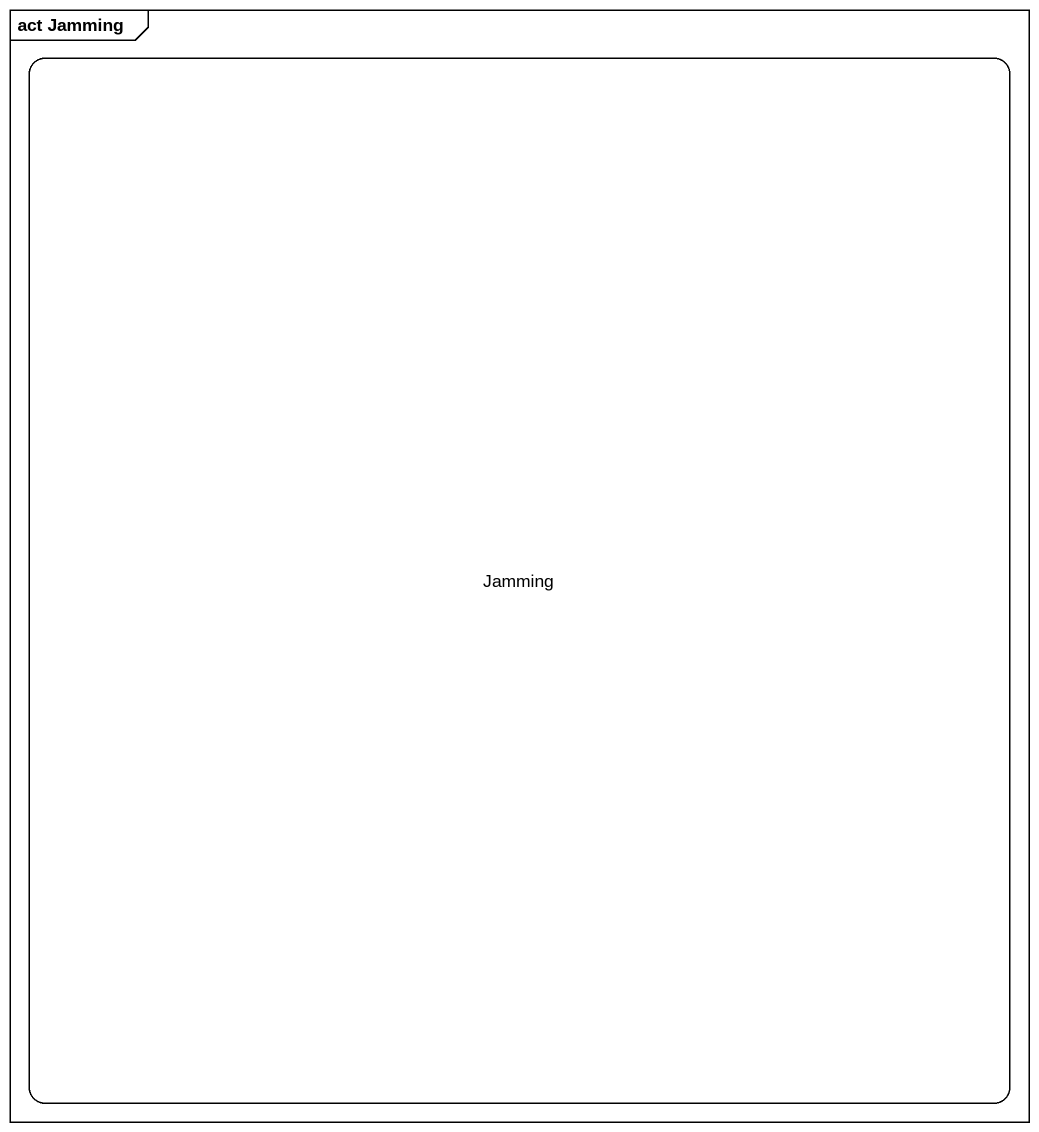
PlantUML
@startuml
mainframe act Jamming
hide empty description
state Jamming #FFFFFF
@enduml
